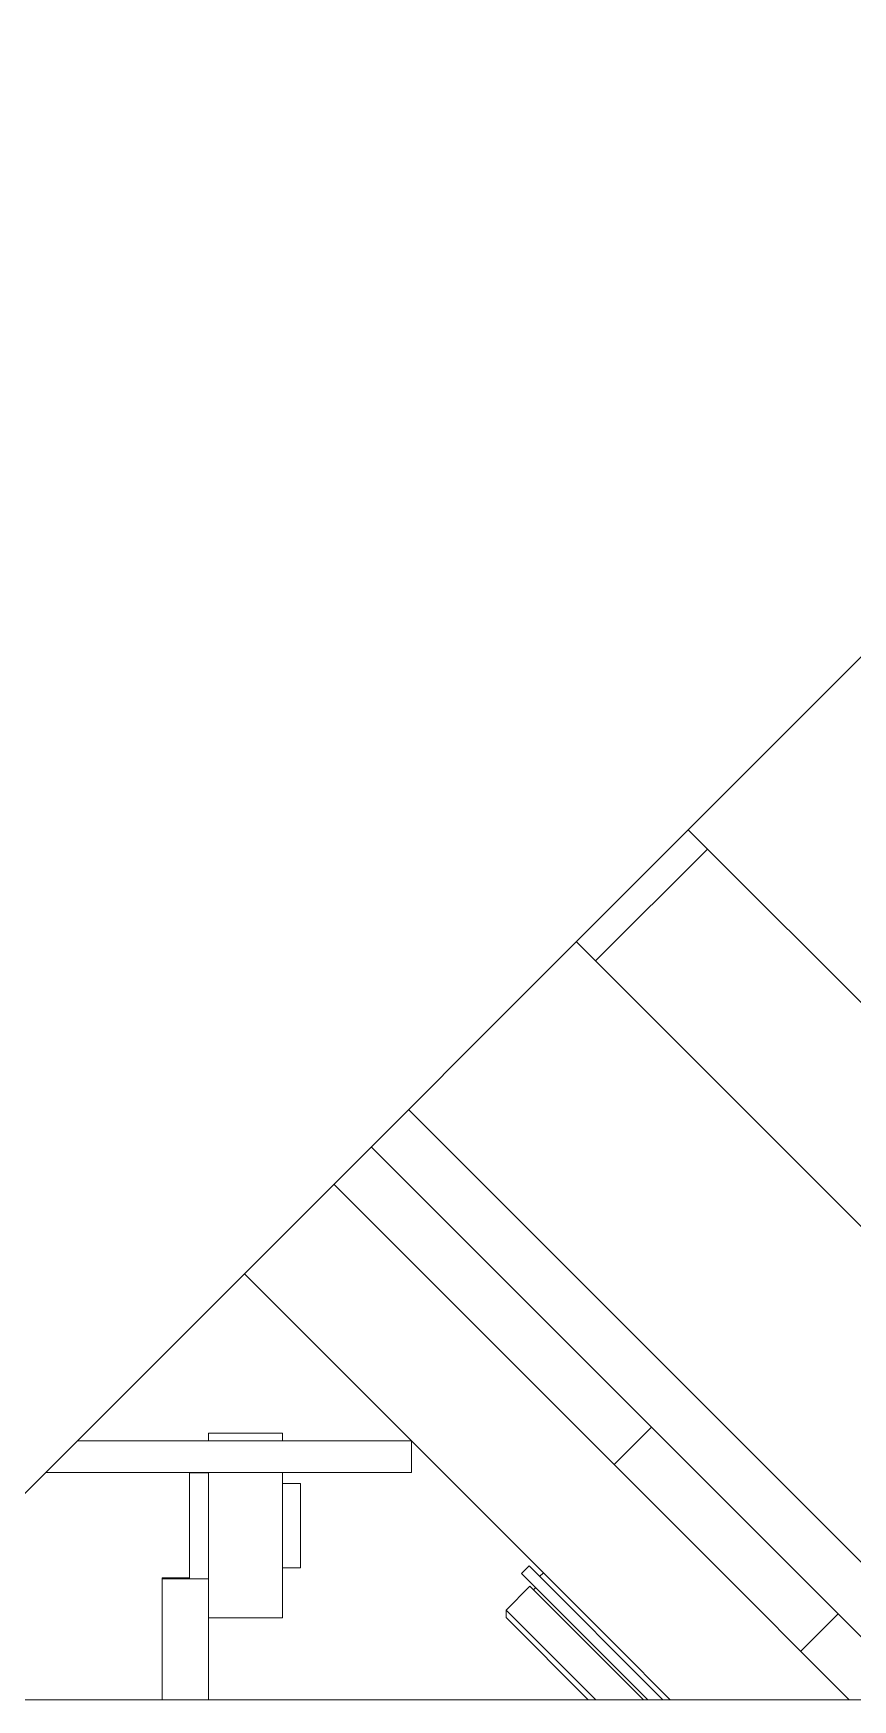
# Model space of a CAD drawing. Header units: millimetres. Extents: x 163705 to 1616509, y 81827 to 302547.
# Drawn here: x 1352208.1 to 1352285.7, y 143284.6 to 143442.6 of the extents above; entities that cross this region are included whole.
import ezdxf

# ---------------------------------------------------------------- set-up
doc = ezdxf.new("R2010")
doc.units = ezdxf.units.MM
doc.header["$LTSCALE"] = 10
doc.layers.add('1-设备轮廓', color=2, linetype='Continuous', lineweight=18)

# ---------------------------------------------------------------- blocks, each defined once
blk = doc.blocks.new('G$CE9C43516')
for p, q in [((2321, 834.2893218813406), (1991.71067811863, 505)), ((2074.158639918198, 587.4479617995676), (2139.349125485285, 522.2574762325094)), ((2075.98546084296, 585.6211408748059), (2065.378859125194, 575.0145391570113)), ((2063.552038200432, 576.841360081773), (2128.742523767462, 511.6508745147148)), ((2047.642135623726, 560.9314575050666), (2103.573593128822, 505)), ((2044.106601717765, 557.3959235991351), (2096.502525316901, 505)), ((2040.571067811863, 553.8603896932036), (2075.98546084296, 518.445996662078)), ((2032.085786437616, 545.3751083189854), (2067.500179468712, 509.9607152878598)), ((2070.682159984077, 530.8203653328528), (2067.146626078116, 527.2848314269213)), ((2016.239935901423, 529.529257782764), (2047.931636973808, 529.529257782764)), ((2035.699999999953, 530.2482109602133), (2028.699999999953, 530.2482109602133)), ((2028.699999999953, 530.2482109602133), (2028.699999999953, 529.529257782764)), ((2035.699999999953, 530.2482109602133), (2035.699999999953, 529.529257782764)), ((2047.931636973808, 529.529257782764), (2047.931636973808, 526.529257782764)), ((2013.239935901423, 526.529257782764), (2047.931636973808, 526.529257782764)), ((2028.699999999953, 526.4982109602133), (2026.899999999965, 526.4982109602133)), ((2026.899999999965, 521.4640160282433), (2026.899999999965, 526.4982109602133)), ((2028.699999999953, 526.529257782764), (2028.699999999953, 521.4383698292659)), ((2035.699999999953, 526.529257782764), (2035.699999999953, 521.4383698292659)), ((2037.399999999965, 525.4982109602133), (2035.699999999953, 525.4982109602133)), ((2037.399999999965, 525.4982109602133), (2037.399999999965, 521.4708550146315)), ((2026.899999999965, 516.4641329589358), (2026.899999999965, 521.4640160282433)), ((2028.699999999953, 521.4383698292659), (2028.699999999953, 516.449219158676)), ((2035.699999999953, 521.4383698292659), (2035.699999999953, 512.7482109602133)), ((2037.399999999965, 521.4708550146315), (2037.399999999965, 517.4982109602133)), ((2075.98546084296, 518.445996662078), (2089.431457505038, 505)), ((2024.299999999988, 516.5530397820985), (2024.299999999988, 516.539361809293)), ((2024.299999999988, 516.5530397820985), (2026.899999999965, 516.5530397820985)), ((2024.299999999988, 516.539361809293), (2026.899999999965, 516.539361809293)), ((2024.299999999988, 516.4572939725476), (2024.299999999988, 516.539361809293)), ((2026.899999999965, 516.4572939725476), (2024.299999999988, 516.4572939725476)), ((2024.299999999988, 516.4436159997713), (2024.299999999988, 516.4572939725476)), ((2024.299999999988, 516.4436159997713), (2024.299999999988, 505)), ((2028.699999999953, 516.4436159997713), (2024.299999999988, 516.4436159997713)), ((2026.899999999965, 516.4572939725476), (2026.899999999965, 516.4641329589358)), ((2026.899999999965, 516.4641329589358), (2028.699999999953, 516.4641329589358)), ((2028.699999999953, 516.4436159997713), (2028.699999999953, 516.449219158676)), ((2028.699999999953, 505), (2028.699999999953, 516.4436159997713)), ((2035.699999999953, 517.4982109602133), (2037.399999999965, 517.4982109602133)), ((2059.074799197551, 517.6789887778286), (2058.367692416359, 516.9718819966365)), ((2058.367692416359, 516.9718819966365), (2070.339574413025, 505)), ((2059.074799197551, 517.6789887778286), (2071.753787975409, 505)), ((2060.429111656849, 517.0317830997228), (2060.075558266253, 516.6782297091268)), ((2059.156319450703, 515.758990893577), (2056.893577750947, 513.4962491937913)), ((2059.156319450703, 515.758990893577), (2069.91531034431, 505)), ((2059.722004875657, 515.6175695373386), (2059.5098728413, 515.4054375029809)), ((2056.893577750947, 513.4962491937913), (2056.893577750947, 512.7891424125992)), ((2056.893577750947, 513.4962491937913), (2065.389826944738, 505)), ((2028.699999999953, 512.7482109602133), (2035.699999999953, 512.7482109602133)), ((2064.682720163546, 505), (2056.893577750947, 512.7891424125992)), ((2084.824295607803, 509.6071618972637), (2088.359829513764, 513.1426958031952)), ((2067.500179468712, 509.9607152878598), (2072.460894756601, 505)), ((2321, 505), (1791, 505))]:
    blk.add_line(p, q)

msp = doc.modelspace()

# ---------------------------------------------------------------- block references
at = {"layer": '1-设备轮廓'}
msp.add_blockref('G$CE9C43516', (1350195.993344874, 142779.6317335198), dxfattribs=at)

doc.saveas('drawing.dxf')
